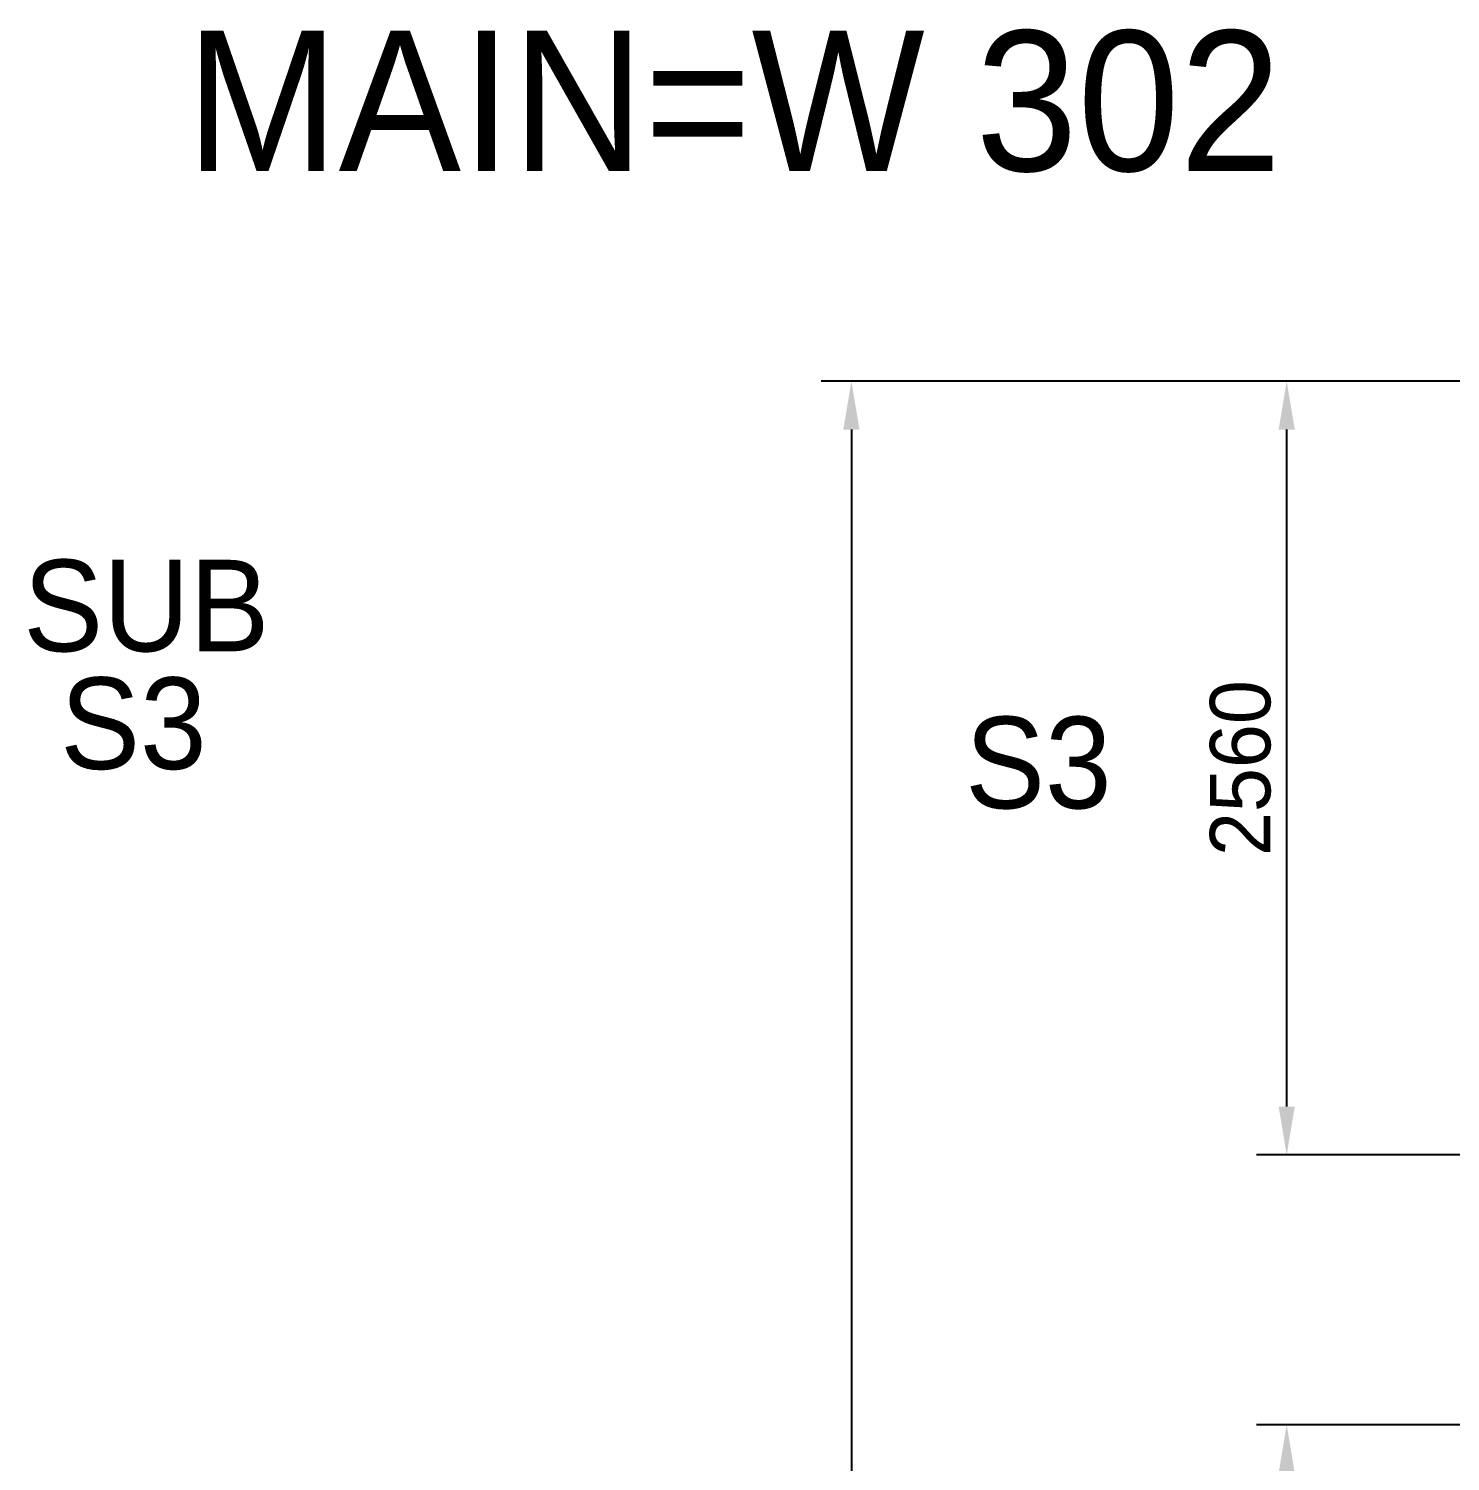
# Model space of a CAD drawing. Header units: inches. Extents: x 0 to 77285, y -118 to 40065.
# Drawn here: x 6143 to 10847, y 22859 to 27600 of the extents above; entities that cross this region are included whole.
import ezdxf
from ezdxf.enums import TextEntityAlignment as Align

# ---------------------------------------------------------------- set-up
doc = ezdxf.new("R2010")
doc.units = ezdxf.units.IN
doc.header["$LTSCALE"] = 5
doc.header["$MEASUREMENT"] = 0
doc.styles.add('SCI', font='')
doc.styles.get('SCI').set_extended_font_data('Gulim')
doc.dimstyles.new('SCH', dxfattribs={"dimtxt": 2.5, "dimasz": 2, "dimexe": 1.25, "dimexo": 0.625, "dimtad": 1, "dimdec": 8, "dimtxsty": 'SCI', "dimcen": 2.5, "dimclrd": 4, "dimclre": 4, "dimclrt": 7, "dimadec": 8, "dimazin": 2, "dimtfac": 1, "dimtdec": 8, "dimtmove": 0, "dimatfit": 3, "dimfxl": 1, "dimarcsym": 0})

# ---------------------------------------------------------------- blocks, each defined once
blk = doc.blocks.new('*D381')
at = {"color": 4, "lineweight": -2, "transparency": 16777216}
for p, q in [((12901.3, 26433.1), (10205.4, 26433.1)), ((10305.4, 24033.1), (10305.4, 26273.1)), ((12894.6, 23873.1), (10205.4, 23873.1))]:
    blk.add_line(p, q, dxfattribs=at)
at = {"color": 4, "transparency": 16777216}
for points in [[(10278.7, 26273.1), (10332, 26273.1), (10305.4, 26433.1)], [(10278.7, 24033.1), (10332, 24033.1), (10305.4, 23873.1)]]:
    blk.add_solid(points, dxfattribs=at)
at = {"layer": 'Defpoints', "color": 0, "transparency": 16777216}
for p in [(10305.4, 26433.1), (12951.3, 26433.1), (12944.6, 23873.1)]:
    blk.add_point(p, dxfattribs=at)
at = {"color": 7, "transparency": 16777216, "insert": (10152.8, 25153.1), "char_height": 200, "attachment_point": 5, "rotation": 90, "style": 'SCI'}
blk.add_mtext('2560', dxfattribs=at)
blk = doc.blocks.new('*D395')
at = {"color": 4, "lineweight": -2, "transparency": 16777216}
for p, q in [((12910.1, 22980.6), (10205.4, 22980.6)), ((10305.4, 22820.6), (10305.4, 15530.6)), ((12910.6, 15370.6), (10205.4, 15370.6))]:
    blk.add_line(p, q, dxfattribs=at)
at = {"color": 4, "transparency": 16777216}
for points in [[(10278.7, 22820.6), (10332, 22820.6), (10305.4, 22980.6)], [(10278.7, 15530.6), (10332, 15530.6), (10305.4, 15370.6)]]:
    blk.add_solid(points, dxfattribs=at)
at = {"layer": 'Defpoints', "color": 0, "transparency": 16777216}
for p in [(12960.1, 22980.6), (10305.4, 15370.6), (12960.6, 15370.6)]:
    blk.add_point(p, dxfattribs=at)
at = {"color": 7, "transparency": 16777216, "insert": (10152.6, 19175.6), "char_height": 200, "attachment_point": 5, "rotation": 90, "style": 'SCI'}
blk.add_mtext('7610', dxfattribs=at)
blk = doc.blocks.new('*D419')
at = {"color": 4, "lineweight": -2, "transparency": 16777216}
for p, q in [((12901.3, 26433.1), (8765.3, 26433.1)), ((8865.3, 26273.1), (8865.3, 15530.6)), ((12910.6, 15370.6), (8765.3, 15370.6))]:
    blk.add_line(p, q, dxfattribs=at)
at = {"color": 4, "transparency": 16777216}
for points in [[(8838.6, 26273.1), (8891.9, 26273.1), (8865.3, 26433.1)], [(8838.6, 15530.6), (8891.9, 15530.6), (8865.3, 15370.6)]]:
    blk.add_solid(points, dxfattribs=at)
at = {"layer": 'Defpoints', "color": 0, "transparency": 16777216}
for p in [(12951.3, 26433.1), (8865.3, 15370.6), (12960.6, 15370.6)]:
    blk.add_point(p, dxfattribs=at)
at = {"color": 7, "transparency": 16777216, "insert": (8700.2, 20901.8), "char_height": 200, "attachment_point": 5, "rotation": 90, "style": 'SCI'}
blk.add_mtext('11062,5', dxfattribs=at)

msp = doc.modelspace()

# ---------------------------------------------------------------- texts
at = {"style": 'SCI'}
msp.add_text('MAIN=W 302', height=463.870736459, dxfattribs=at).set_placement((6663.33329888, 27592.74456211), align=Align.TOP_LEFT)
at = {"color": 40, "style": 'SCI'}
for s, p in [('SUB', (6125.16707678, 25690.94252348)), ('S3', (6247.49887647, 25301.50950238)), ('S3', (9241.49625151, 25171.44724001))]:
    msp.add_text(s, height=302.884615385, dxfattribs=at).set_placement(p, align=Align.MIDDLE_LEFT)

# ---------------------------------------------------------------- dimensions: what is measured, and where the dimension line sits
for base, p1, p2, picture, middle in [((8865.2812807637, 15370.550476295), (12951.3292728223, 26433.0504762968), (12960.649780898, 15370.550476295), '*D419', (8700.2346762364, 20901.8004762959)), ((10305.3608523181, 26433.0504762969), (12944.649780898, 23873.0504762968), (12951.3292728223, 26433.0504762968), '*D381', (10152.8308922648, 25153.0504762968)), ((10305.3608523181, 15370.550476295), (12960.1497808979, 22980.550476295), (12960.649780898, 15370.550476295), '*D395', (10152.5645806803, 19175.550476295))]:
    dim = msp.add_linear_dim(base=base, p1=p1, p2=p2, angle=90, dimstyle='SCH', override={"dimscale": 80})
    dim.commit()
    dim.dimension.update_dxf_attribs({"geometry": picture, "text_midpoint": middle})

doc.saveas('drawing.dxf')
